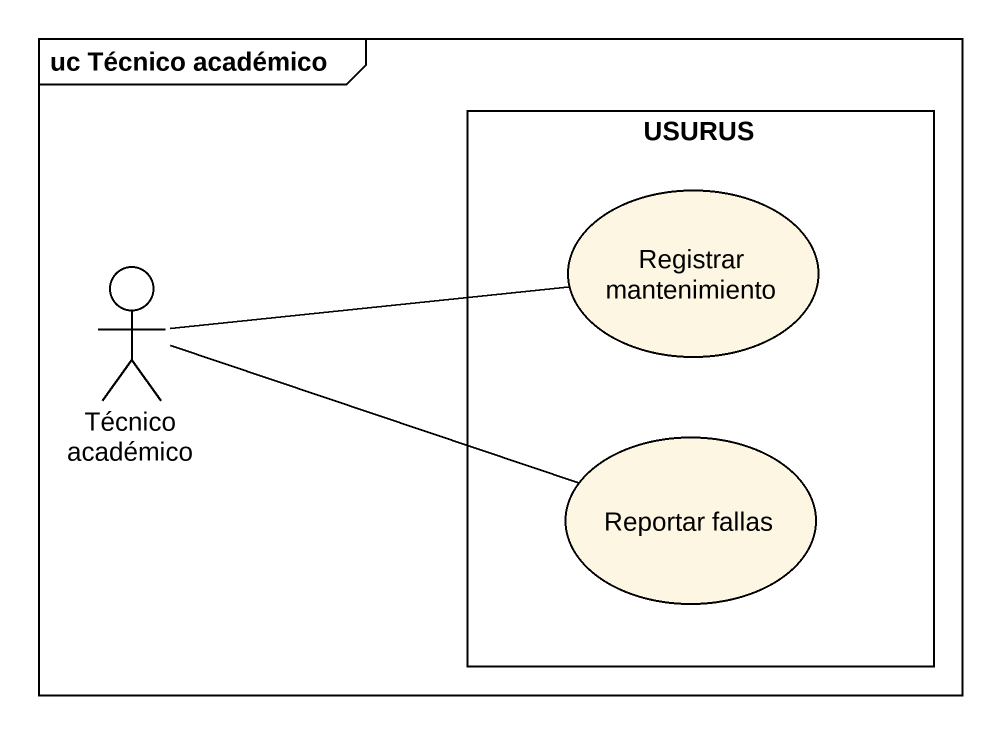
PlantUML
@startuml
mainframe uc Técnico académico
rectangle USURUS {
  usecase "Registrar mantenimiento" as Registrar_mantenimiento
  usecase "Reportar fallas" as Reportar_fallas
}
actor "Técnico académico" as Técnico_académico
Técnico_académico -right- Registrar_mantenimiento
Técnico_académico -right- Reportar_fallas
@enduml
